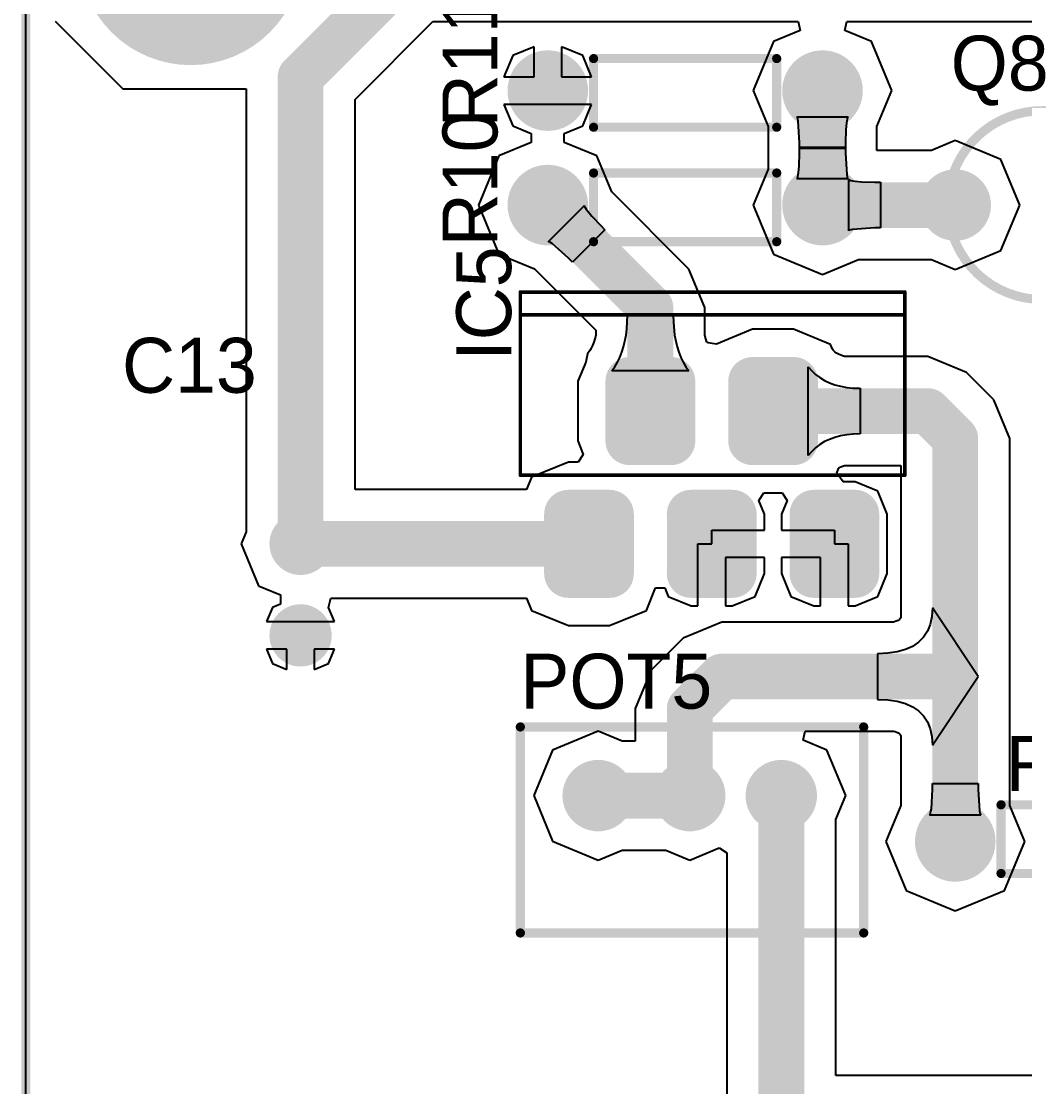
# Model space of a CAD drawing. Extents: x 0.99 to 6.92, y 0.99 to 4.95.
# Drawn here: x 0.995 to 2.091, y 2.687 to 3.851 of the extents above; entities that cross this region are included whole.
import ezdxf

# ---------------------------------------------------------------- set-up
doc = ezdxf.new("R2010")
doc.units = 0
doc.header["$MEASUREMENT"] = 0
for name, color, linetype in [('BOTTOMLAYER', 5, 'CONTINUOUS'), ('BOTTOMSOLDER', 6, 'CONTINUOUS'), ('MECHANICAL1', 6, 'CONTINUOUS'), ('MULTILAYER', 9, 'CONTINUOUS'), ('PADHOLELAYER', 156, 'CONTINUOUS'), ('TOPLAYER', 1, 'CONTINUOUS'), ('TOPOVERLAY', 2, 'CONTINUOUS'), ('TOPSOLDER', 216, 'CONTINUOUS')]:
    doc.layers.add(name, color=color, linetype=linetype)

msp = doc.modelspace()

# ---------------------------------------------------------------- linework, layer by layer
at = {"layer": 'BOTTOMLAYER'}
for p, q in [((1, 1), (1, 4.945)), ((1.0319, 3.8509), (1.1059, 3.7769)), ((1.3595, 3.7654), (1.4446, 3.8505)), ((1.4446, 3.8505), (1.8436, 3.8505)), ((1.8456, 3.8407), (1.8164, 3.8286)), ((1.8436, 3.8505), (1.8456, 3.8407)), ((1.8944, 3.8407), (1.8964, 3.8505)), ((1.9236, 3.8286), (1.8944, 3.8407)), ((1.8964, 3.8505), (2.1148, 3.8505)), ((1.8164, 3.8286), (1.7942, 3.775)), ((1.9458, 3.775), (1.9236, 3.8286)), ((1.555, 3.8229), (1.5317, 3.8133)), ((1.555, 3.79), (1.555, 3.8229)), ((1.6083, 3.8133), (1.585, 3.8229)), ((1.585, 3.8229), (1.585, 3.79)), ((1.5317, 3.8133), (1.5221, 3.79)), ((1.6179, 3.79), (1.6083, 3.8133)), ((1.5221, 3.79), (1.555, 3.79)), ((1.585, 3.79), (1.6179, 3.79)), ((1.1059, 3.7769), (1.2405, 3.7769)), ((1.2405, 3.7769), (1.2405, 3.2931)), ((1.7942, 3.775), (1.8105, 3.7358)), ((1.9295, 3.7358), (1.9458, 3.775)), ((1.3595, 3.3395), (1.3595, 3.7654)), ((1.6179, 3.76), (1.5221, 3.76)), ((1.5221, 3.76), (1.5317, 3.7367)), ((1.6083, 3.7367), (1.6179, 3.76)), ((1.5317, 3.7367), (1.552, 3.7283)), ((1.588, 3.7283), (1.6083, 3.7367)), ((1.8105, 3.7358), (1.8105, 3.6892)), ((1.8426, 3.7456), (1.842, 3.7464)), ((1.842, 3.7464), (1.898, 3.7464)), ((1.8431, 3.7441), (1.8426, 3.7456)), ((1.8435, 3.7421), (1.8431, 3.7441)), ((1.845, 3.7178), (1.8435, 3.7421)), ((1.8961, 3.7395), (1.8955, 3.7325)), ((1.8965, 3.7421), (1.8961, 3.7395)), ((1.8969, 3.7441), (1.8965, 3.7421)), ((1.8974, 3.7456), (1.8969, 3.7441)), ((1.898, 3.7464), (1.8974, 3.7456)), ((1.9295, 3.7095), (1.9295, 3.7358)), ((1.552, 3.7283), (1.552, 3.7183)), ((1.588, 3.7183), (1.588, 3.7283)), ((1.8955, 3.7325), (1.895, 3.7178)), ((1.552, 3.7183), (1.5164, 3.7036)), ((1.6236, 3.7036), (1.588, 3.7183)), ((1.845, 3.7118), (1.845, 3.7178)), ((1.845, 3.7132), (1.895, 3.7132)), ((1.845, 3.7072), (1.845, 3.7132)), ((1.895, 3.7178), (1.895, 3.7118)), ((1.895, 3.7132), (1.895, 3.7072)), ((2.015, 3.7204), (1.9889, 3.7095)), ((2.0647, 3.6997), (2.015, 3.7204)), ((1.5164, 3.7036), (1.4942, 3.65)), ((1.6398, 3.6644), (1.6236, 3.7036)), ((1.8445, 3.6925), (1.845, 3.7072)), ((1.895, 3.7118), (1.845, 3.7118)), ((1.895, 3.7072), (1.8965, 3.6829)), ((1.9889, 3.7095), (1.9295, 3.7095)), ((1.8105, 3.6892), (1.7942, 3.65)), ((1.8439, 3.6855), (1.8445, 3.6925)), ((2.0854, 3.65), (2.0647, 3.6997)), ((1.842, 3.6786), (1.8426, 3.6794)), ((1.898, 3.6786), (1.842, 3.6786)), ((1.8426, 3.6794), (1.8431, 3.6809)), ((1.8431, 3.6809), (1.8435, 3.6829)), ((1.8435, 3.6829), (1.8439, 3.6855)), ((1.8965, 3.6829), (1.8969, 3.6809)), ((1.8969, 3.6809), (1.8974, 3.6794)), ((1.8974, 3.6794), (1.898, 3.6786)), ((1.8986, 3.622), (1.8986, 3.678)), ((1.8986, 3.678), (1.8994, 3.6774)), ((1.8994, 3.6774), (1.9009, 3.6769)), ((1.9009, 3.6769), (1.9029, 3.6765)), ((1.9029, 3.6765), (1.9055, 3.6761)), ((1.9055, 3.6761), (1.9125, 3.6755)), ((1.9125, 3.6755), (1.9272, 3.675)), ((1.9272, 3.675), (1.9332, 3.675)), ((1.9332, 3.675), (1.9332, 3.625)), ((1.7241, 3.5801), (1.6398, 3.6644)), ((1.4942, 3.65), (1.5164, 3.5964)), ((1.5704, 3.61), (1.61, 3.6496)), ((1.61, 3.6496), (1.6102, 3.6486)), ((1.6102, 3.6486), (1.6109, 3.6472)), ((1.6109, 3.6472), (1.612, 3.6454)), ((1.612, 3.6454), (1.6136, 3.6433)), ((1.6136, 3.6433), (1.618, 3.638)), ((1.7942, 3.65), (1.8164, 3.5964)), ((2.0647, 3.6003), (2.0854, 3.65)), ((1.618, 3.638), (1.6281, 3.6273)), ((1.6324, 3.623), (1.597, 3.5876)), ((1.6281, 3.6273), (1.6324, 3.623)), ((1.8994, 3.6226), (1.8986, 3.622)), ((1.9009, 3.6231), (1.8994, 3.6226)), ((1.9029, 3.6235), (1.9009, 3.6231)), ((1.9272, 3.625), (1.9029, 3.6235)), ((1.9332, 3.625), (1.9272, 3.625)), ((1.5714, 3.6098), (1.5704, 3.61)), ((1.5728, 3.6091), (1.5714, 3.6098)), ((1.5746, 3.608), (1.5728, 3.6091)), ((1.5927, 3.5919), (1.5746, 3.608)), ((1.5164, 3.5964), (1.5556, 3.5802)), ((1.8164, 3.5964), (1.87, 3.5742)), ((2.015, 3.5796), (2.0647, 3.6003)), ((1.597, 3.5876), (1.5927, 3.5919)), ((1.87, 3.5742), (1.9092, 3.5905)), ((1.9092, 3.5905), (1.9889, 3.5905)), ((1.9889, 3.5905), (2.015, 3.5796)), ((1.5556, 3.5802), (1.6225, 3.5133)), ((1.7415, 3.538), (1.7241, 3.5801)), ((1.7415, 3.508), (1.7415, 3.538)), ((1.6563, 3.5149), (1.657, 3.5297)), ((1.657, 3.5297), (1.707, 3.5297)), ((1.707, 3.5297), (1.7072, 3.5222)), ((1.6555, 3.508), (1.6563, 3.5149)), ((1.7072, 3.5222), (1.7085, 3.508)), ((1.7935, 3.5143), (1.7544, 3.4981)), ((1.8385, 3.5143), (1.7935, 3.5143)), ((1.8787, 3.4977), (1.8385, 3.5143)), ((1.6215, 3.5039), (1.6202, 3.5001)), ((1.6225, 3.508), (1.6215, 3.5039)), ((1.6225, 3.5133), (1.6225, 3.508)), ((1.6543, 3.5014), (1.6555, 3.508)), ((1.7085, 3.508), (1.7097, 3.5014)), ((1.7425, 3.5039), (1.7415, 3.508)), ((1.7436, 3.5004), (1.7425, 3.5039)), ((1.6159, 3.491), (1.6134, 3.4875)), ((1.6174, 3.4937), (1.6159, 3.491)), ((1.6189, 3.4967), (1.6174, 3.4937)), ((1.6202, 3.5001), (1.6189, 3.4967)), ((1.6509, 3.4892), (1.6527, 3.4951)), ((1.6527, 3.4951), (1.6543, 3.5014)), ((1.7097, 3.5014), (1.7113, 3.4951)), ((1.7113, 3.4951), (1.7131, 3.4892)), ((1.7451, 3.4997), (1.7436, 3.5004)), ((1.7494, 3.4987), (1.7451, 3.4997)), ((1.7544, 3.4981), (1.7494, 3.4987)), ((1.8808, 3.4927), (1.8787, 3.4977)), ((1.8818, 3.4914), (1.8808, 3.4927)), ((1.8835, 3.4898), (1.8818, 3.4914)), ((1.6134, 3.4875), (1.6114, 3.4785)), ((1.6461, 3.4783), (1.6486, 3.4836)), ((1.6486, 3.4836), (1.6509, 3.4892)), ((1.7131, 3.4892), (1.7154, 3.4836)), ((1.7154, 3.4836), (1.7179, 3.4783)), ((1.8854, 3.4884), (1.8835, 3.4898)), ((1.8875, 3.4871), (1.8854, 3.4884)), ((1.8901, 3.4859), (1.8875, 3.4871)), ((1.8931, 3.4848), (1.8901, 3.4859)), ((1.8941, 3.4845), (1.8931, 3.4848)), ((1.985, 3.4845), (1.8941, 3.4845)), ((2.0271, 3.4671), (1.985, 3.4845)), ((1.6114, 3.4785), (1.6027, 3.4575)), ((1.64, 3.4688), (1.6432, 3.4734)), ((1.724, 3.4688), (1.64, 3.4688)), ((1.6432, 3.4734), (1.6461, 3.4783)), ((1.7179, 3.4783), (1.7208, 3.4734)), ((1.7208, 3.4734), (1.724, 3.4688)), ((1.8545, 3.3765), (1.8545, 3.4735)), ((1.8545, 3.4735), (1.8583, 3.469)), ((1.8583, 3.469), (1.8625, 3.465)), ((1.6027, 3.4575), (1.6027, 3.3925)), ((1.8625, 3.465), (1.8671, 3.4615)), ((1.8671, 3.4615), (1.8722, 3.4584)), ((1.8722, 3.4584), (1.8776, 3.4559)), ((2.0571, 3.4371), (2.0271, 3.4671)), ((1.8776, 3.4559), (1.8835, 3.4538)), ((1.8835, 3.4538), (1.8898, 3.4521)), ((1.8898, 3.4521), (1.8965, 3.4509)), ((1.8965, 3.4509), (1.9036, 3.4502)), ((1.9036, 3.4502), (1.9111, 3.45)), ((1.9111, 3.45), (1.9111, 3.4)), ((2.0745, 3.395), (2.0571, 3.4371)), ((1.8898, 3.3979), (1.8835, 3.3962)), ((1.8965, 3.3991), (1.8898, 3.3979)), ((1.9036, 3.3998), (1.8965, 3.3991)), ((1.9111, 3.4), (1.9036, 3.3998)), ((1.6027, 3.3925), (1.6088, 3.3776)), ((1.8671, 3.3885), (1.8625, 3.385)), ((1.8722, 3.3916), (1.8671, 3.3885)), ((1.8776, 3.3941), (1.8722, 3.3916)), ((1.8835, 3.3962), (1.8776, 3.3941)), ((2.0745, 3.135), (2.0745, 3.395)), ((1.6088, 3.3776), (1.6033, 3.3693)), ((1.8583, 3.381), (1.8545, 3.3765)), ((1.8625, 3.385), (1.8583, 3.381)), ((1.5925, 3.3693), (1.5523, 3.3527)), ((1.6033, 3.3693), (1.5925, 3.3693)), ((1.8873, 3.3622), (1.8881, 3.3632)), ((1.8881, 3.3632), (1.8901, 3.3641)), ((1.8901, 3.3641), (1.8931, 3.3652)), ((1.8931, 3.3652), (1.8941, 3.3655)), ((1.8941, 3.3655), (1.9555, 3.3655)), ((1.9555, 3.3655), (1.9555, 3.1992)), ((1.5523, 3.3527), (1.5469, 3.3395)), ((1.8858, 3.3571), (1.8873, 3.3622)), ((1.8926, 3.3477), (1.8858, 3.3571)), ((1.9055, 3.3477), (1.8926, 3.3477)), ((1.9304, 3.3374), (1.9055, 3.3477)), ((1.5469, 3.3395), (1.3595, 3.3395)), ((1.8005, 3.3274), (1.8061, 3.3357)), ((1.8061, 3.3357), (1.8259, 3.3357)), ((1.8259, 3.3357), (1.8315, 3.3274)), ((1.9407, 3.3125), (1.9304, 3.3374)), ((1.8067, 3.3125), (1.8005, 3.3274)), ((1.8315, 3.3274), (1.8253, 3.3125)), ((1.8067, 3.295), (1.8067, 3.3125)), ((1.8253, 3.3125), (1.8253, 3.295)), ((1.9407, 3.2475), (1.9407, 3.3125)), ((1.2405, 3.2931), (1.2351, 3.28)), ((1.749, 3.28), (1.749, 3.295)), ((1.749, 3.295), (1.8067, 3.295)), ((1.8253, 3.295), (1.883, 3.295)), ((1.883, 3.295), (1.883, 3.28)), ((1.2351, 3.28), (1.2541, 3.2341)), ((1.734, 3.2123), (1.734, 3.28)), ((1.734, 3.28), (1.749, 3.28)), ((1.883, 3.28), (1.898, 3.28)), ((1.898, 3.28), (1.898, 3.2123)), ((1.8067, 3.265), (1.764, 3.265)), ((1.764, 3.265), (1.764, 3.2123)), ((1.8067, 3.2475), (1.8067, 3.265)), ((1.868, 3.265), (1.8253, 3.265)), ((1.8253, 3.265), (1.8253, 3.2475)), ((1.868, 3.2123), (1.868, 3.265)), ((1.7964, 3.2226), (1.8067, 3.2475)), ((1.8253, 3.2475), (1.8356, 3.2226)), ((1.9304, 3.2226), (1.9407, 3.2475)), ((1.2541, 3.2341), (1.278, 3.2242)), ((1.278, 3.2242), (1.278, 3.2142)), ((1.6777, 3.2073), (1.6878, 3.2318)), ((1.6878, 3.2318), (1.6978, 3.2318)), ((1.6978, 3.2318), (1.7016, 3.2226)), ((1.278, 3.2142), (1.2694, 3.2106)), ((1.3306, 3.2106), (1.333, 3.2205)), ((1.333, 3.2205), (1.5469, 3.2205)), ((1.5469, 3.2205), (1.5523, 3.2073)), ((1.7016, 3.2226), (1.7265, 3.2123)), ((1.7265, 3.2123), (1.734, 3.2123)), ((1.764, 3.2123), (1.7715, 3.2123)), ((1.7715, 3.2123), (1.7964, 3.2226)), ((1.8356, 3.2226), (1.8605, 3.2123)), ((1.8605, 3.2123), (1.868, 3.2123)), ((1.898, 3.2123), (1.9055, 3.2123)), ((1.9055, 3.2123), (1.9304, 3.2226)), ((1.2694, 3.2106), (1.2629, 3.195)), ((1.3371, 3.195), (1.3306, 3.2106)), ((1.5523, 3.2073), (1.5925, 3.1907)), ((1.6375, 3.1907), (1.6777, 3.2073)), ((1.9894, 3.2005), (1.9876, 3.192)), ((1.99, 3.21), (1.9894, 3.2005)), ((2.04, 3.135), (1.99, 3.21)), ((1.2629, 3.195), (1.3371, 3.195)), ((1.5925, 3.1907), (1.6375, 3.1907)), ((1.76, 3.1945), (1.7179, 3.1771)), ((1.9474, 3.1945), (1.76, 3.1945)), ((1.9495, 3.1951), (1.9474, 3.1945)), ((1.9525, 3.1964), (1.9495, 3.1951)), ((1.9541, 3.1975), (1.9525, 3.1964)), ((1.9549, 3.1984), (1.9541, 3.1975)), ((1.9555, 3.1992), (1.9549, 3.1984)), ((1.9876, 3.192), (1.9846, 3.1845)), ((1.7179, 3.1771), (1.6829, 3.1421)), ((1.9804, 3.178), (1.975, 3.1725)), ((1.9846, 3.1845), (1.9804, 3.178)), ((1.9684, 3.168), (1.9606, 3.1645)), ((1.975, 3.1725), (1.9684, 3.168)), ((1.285, 3.165), (1.2629, 3.165)), ((1.2629, 3.165), (1.2694, 3.1494)), ((1.285, 3.1429), (1.285, 3.165)), ((1.3371, 3.165), (1.315, 3.165)), ((1.315, 3.165), (1.315, 3.1429)), ((1.3306, 3.1494), (1.3371, 3.165)), ((1.9414, 3.1605), (1.93, 3.16)), ((1.93, 3.16), (1.93, 3.11)), ((1.9516, 3.162), (1.9414, 3.1605)), ((1.9606, 3.1645), (1.9516, 3.162)), ((1.2694, 3.1494), (1.285, 3.1429)), ((1.315, 3.1429), (1.3306, 3.1494)), ((1.6829, 3.1421), (1.6655, 3.1)), ((1.99, 3.06), (2.04, 3.135)), ((2.04, 3.135), (2.04, 3.135)), ((2.04, 3.135), (2.04, 3.135)), ((2.04, 3.135), (2.04, 3.135)), ((2.04, 3.135), (2.04, 3.135)), ((2.04, 3.135), (2.04, 3.135)), ((2.04, 3.135), (2.04, 3.135)), ((2.04, 3.135), (2.04, 3.135)), ((2.04, 3.135), (2.04, 3.135)), ((2.04, 3.135), (2.04, 3.135)), ((2.04, 3.135), (2.04, 3.135)), ((2.0745, 2.9942), (2.0745, 3.135)), ((1.93, 3.11), (1.9414, 3.1095)), ((1.9414, 3.1095), (1.9516, 3.108)), ((1.9516, 3.108), (1.9606, 3.1055)), ((1.6655, 3.1), (1.6655, 3.0645)), ((1.9606, 3.1055), (1.9684, 3.102)), ((1.9684, 3.102), (1.975, 3.0975)), ((1.975, 3.0975), (1.9804, 3.092)), ((1.9804, 3.092), (1.9846, 3.0855)), ((1.9846, 3.0855), (1.9876, 3.078)), ((1.625, 3.0754), (1.5753, 3.0547)), ((1.6511, 3.0645), (1.625, 3.0754)), ((1.8489, 3.0655), (1.8509, 3.0755)), ((1.8509, 3.0755), (1.9474, 3.0755)), ((1.9474, 3.0755), (1.9495, 3.0749)), ((1.9495, 3.0749), (1.9525, 3.0736)), ((1.9525, 3.0736), (1.9541, 3.0725)), ((1.9541, 3.0725), (1.9549, 3.0716)), ((1.9876, 3.078), (1.9894, 3.0695)), ((1.6655, 3.0645), (1.6511, 3.0645)), ((1.8747, 3.0547), (1.8489, 3.0655)), ((1.9549, 3.0716), (1.9555, 3.0708)), ((1.9555, 3.0708), (1.9555, 2.9942)), ((1.9894, 3.0695), (1.99, 3.06)), ((1.5753, 3.0547), (1.5546, 3.005)), ((1.8954, 3.005), (1.8747, 3.0547)), ((1.99, 3.0182), (2.04, 3.0182)), ((1.99, 3.0122), (1.99, 3.0182)), ((2.04, 3.0182), (2.04, 3.0122)), ((1.5546, 3.005), (1.5753, 2.9553)), ((1.8845, 2.9789), (1.8954, 3.005)), ((1.9895, 2.9975), (1.99, 3.0122)), ((2.04, 3.0122), (2.0415, 2.9879)), ((1.9555, 2.9942), (1.9392, 2.955)), ((1.9885, 2.9879), (1.9889, 2.9905)), ((1.9889, 2.9905), (1.9895, 2.9975)), ((2.0908, 2.955), (2.0745, 2.9942)), ((1.8845, 2.6995), (1.8845, 2.9789)), ((1.987, 2.9836), (1.9876, 2.9844)), ((2.043, 2.9836), (1.987, 2.9836)), ((1.9876, 2.9844), (1.9881, 2.9859)), ((1.9881, 2.9859), (1.9885, 2.9879)), ((2.0415, 2.9879), (2.0419, 2.9859)), ((2.0419, 2.9859), (2.0424, 2.9844)), ((2.0424, 2.9844), (2.043, 2.9836)), ((1.5753, 2.9553), (1.625, 2.9346)), ((1.625, 2.9346), (1.6511, 2.9455)), ((1.6511, 2.9455), (1.6989, 2.9455)), ((1.6989, 2.9455), (1.725, 2.9346)), ((1.725, 2.9346), (1.7572, 2.948)), ((1.7572, 2.948), (1.7655, 2.9424)), ((1.9392, 2.955), (1.9614, 2.9014)), ((2.0686, 2.9014), (2.0908, 2.955)), ((1.7655, 2.9424), (1.7655, 2.6747)), ((1.9614, 2.9014), (2.015, 2.8792)), ((2.015, 2.8792), (2.0686, 2.9014)), ((3.4624, 2.6995), (1.8845, 2.6995))]:
    msp.add_line(p, q, dxfattribs=at)
for points, const_width in [([(1.1209, 3.925, 1), (1.2391, 3.925, 1)], 0.1181), ([(1.2875, 3.7901, 1), (1.3125, 3.7901, 1)], 0.025), ([(1.2875, 3.7901, 1), (1.3125, 3.7901, 1)], 0.025), ([(1.55, 3.775, 1), (1.59, 3.775, 1)], 0.04), ([(1.85, 3.775, 1), (1.89, 3.775, 1)], 0.04), ([(1.8575, 3.775, 1), (1.8825, 3.775, 1)], 0.025), ([(1.55, 3.65, 1), (1.59, 3.65, 1)], 0.04), ([(1.85, 3.65, 1), (1.89, 3.65, 1)], 0.04), ([(1.9975, 3.65, 1), (2.0325, 3.65, 1)], 0.035), ([(1.5575, 3.65, 1), (1.5825, 3.65, 1)], 0.025), ([(1.8575, 3.65, 1), (1.8825, 3.65, 1)], 0.025), ([(1.8575, 3.65, 1), (1.8825, 3.65, 1)], 0.025), ([(2.0025, 3.65, 1), (2.0275, 3.65, 1)], 0.025), ([(1.6695, 3.538, 1), (1.6945, 3.538, 1)], 0.025), ([(1.6695, 3.538, 1), (1.6945, 3.538, 1)], 0.025), ([(1.6482, 3.4575, 1), (1.6707, 3.4575, 1)], 0.0225), ([(1.6932, 3.4575, 1), (1.7158, 3.4575, 1)], 0.0225), ([(1.7822, 3.4575, 1), (1.8048, 3.4575, 1)], 0.0225), ([(1.8273, 3.4575, 1), (1.8498, 3.4575, 1)], 0.0225), ([(1.6695, 3.425, 1), (1.6945, 3.425, 1)], 0.025), ([(1.8035, 3.425, 1), (1.8285, 3.425, 1)], 0.025), ([(1.9725, 3.425, 1), (1.9975, 3.425, 1)], 0.025), ([(1.9725, 3.425, 1), (1.9975, 3.425, 1)], 0.025), ([(1.6482, 3.3925, 1), (1.6707, 3.3925, 1)], 0.0225), ([(1.6932, 3.3925, 1), (1.7158, 3.3925, 1)], 0.0225), ([(1.7822, 3.3925, 1), (1.8048, 3.3925, 1)], 0.0225), ([(1.8273, 3.3925, 1), (1.8498, 3.3925, 1)], 0.0225), ([(2.0025, 3.395, 1), (2.0275, 3.395, 1)], 0.025), ([(2.0025, 3.395, 1), (2.0275, 3.395, 1)], 0.025), ([(1.5813, 3.3125, 1), (1.6038, 3.3125, 1)], 0.0225), ([(1.6262, 3.3125, 1), (1.6487, 3.3125, 1)], 0.0225), ([(1.7152, 3.3125, 1), (1.7377, 3.3125, 1)], 0.0225), ([(1.7603, 3.3125, 1), (1.7828, 3.3125, 1)], 0.0225), ([(1.8493, 3.3125, 1), (1.8718, 3.3125, 1)], 0.0225), ([(1.8942, 3.3125, 1), (1.9167, 3.3125, 1)], 0.0225), ([(1.285, 3.28, 1), (1.315, 3.28, 1)], 0.03), ([(1.2875, 3.28, 1), (1.3125, 3.28, 1)], 0.025), ([(1.2875, 3.28, 1), (1.3125, 3.28, 1)], 0.025), ([(1.6025, 3.28, 1), (1.6275, 3.28, 1)], 0.025), ([(1.5813, 3.2475, 1), (1.6038, 3.2475, 1)], 0.0225), ([(1.6262, 3.2475, 1), (1.6487, 3.2475, 1)], 0.0225), ([(1.7152, 3.2475, 1), (1.7377, 3.2475, 1)], 0.0225), ([(1.7603, 3.2475, 1), (1.7828, 3.2475, 1)], 0.0225), ([(1.8493, 3.2475, 1), (1.8718, 3.2475, 1)], 0.0225), ([(1.8942, 3.2475, 1), (1.9167, 3.2475, 1)], 0.0225), ([(1.285, 3.18, 1), (1.315, 3.18, 1)], 0.03), ([(1.7475, 3.135, 1), (1.7725, 3.135, 1)], 0.025), ([(1.7475, 3.135, 1), (1.7725, 3.135, 1)], 0.025), ([(2.0025, 3.135, 1), (2.0275, 3.135, 1)], 0.025), ([(2.0025, 3.135, 1), (2.0275, 3.135, 1)], 0.025), ([(2.0025, 3.135, 1), (2.0275, 3.135, 1)], 0.025), ([(1.7125, 3.1, 1), (1.7375, 3.1, 1)], 0.025), ([(1.7125, 3.1, 1), (1.7375, 3.1, 1)], 0.025), ([(1.6075, 3.005, 1), (1.6425, 3.005, 1)], 0.035), ([(1.7075, 3.005, 1), (1.7425, 3.005, 1)], 0.035), ([(1.8075, 3.005, 1), (1.8425, 3.005, 1)], 0.035), ([(1.6125, 3.005, 1), (1.6375, 3.005, 1)], 0.025), ([(1.7125, 3.005, 1), (1.7375, 3.005, 1)], 0.025), ([(1.7125, 3.005, 1), (1.7375, 3.005, 1)], 0.025), ([(1.8125, 3.005, 1), (1.8375, 3.005, 1)], 0.025), ([(1.995, 2.955, 1), (2.035, 2.955, 1)], 0.04), ([(2.0025, 2.955, 1), (2.0275, 2.955, 1)], 0.025)]:
    msp.add_lwpolyline(points, format="xyb", close=True, dxfattribs=dict(at, const_width=const_width))
at = {"layer": 'BOTTOMLAYER', "const_width": 0.05}
for points in [[(1.3, 3.7901), (1.4199, 3.91)], [(1.3, 3.28), (1.3, 3.7901)], [(1.87, 3.65), (1.87, 3.775)], [(1.57, 3.65), (1.682, 3.538)], [(1.87, 3.65), (2.015, 3.65)], [(1.682, 3.425), (1.682, 3.538)], [(1.816, 3.425), (1.985, 3.425)], [(1.985, 3.425), (2.015, 3.395)], [(2.015, 3.135), (2.015, 3.395)], [(1.3, 3.28), (1.615, 3.28)], [(1.725, 3.1), (1.76, 3.135)], [(1.76, 3.135), (2.015, 3.135)], [(2.015, 2.955), (2.015, 3.135)], [(1.725, 3.005), (1.725, 3.1)], [(1.625, 3.005), (1.725, 3.005)], [(1.825, 2.64), (1.825, 3.005)]]:
    msp.add_lwpolyline(points, dxfattribs=at)
at = {"layer": 'BOTTOMLAYER'}
for points in [[(1.6595, 3.37), (1.7045, 3.37), (1.6595, 3.48), (1.7045, 3.48)], [(1.7935, 3.37), (1.8385, 3.37), (1.7935, 3.48), (1.8385, 3.48)], [(1.637, 3.3925), (1.727, 3.3925), (1.637, 3.4575), (1.727, 3.4575)], [(1.771, 3.3925), (1.861, 3.3925), (1.771, 3.4575), (1.861, 3.4575)], [(1.5925, 3.225), (1.6375, 3.225), (1.5925, 3.335), (1.6375, 3.335)], [(1.7265, 3.225), (1.7715, 3.225), (1.7265, 3.335), (1.7715, 3.335)], [(1.8605, 3.225), (1.9055, 3.225), (1.8605, 3.335), (1.9055, 3.335)], [(1.57, 3.2475), (1.66, 3.2475), (1.57, 3.3125), (1.66, 3.3125)], [(1.704, 3.2475), (1.794, 3.2475), (1.704, 3.3125), (1.794, 3.3125)], [(1.838, 3.2475), (1.928, 3.2475), (1.838, 3.3125), (1.928, 3.3125)]]:
    msp.add_solid(points, dxfattribs=at)
at = {"layer": 'BOTTOMSOLDER'}
for points, const_width in [([(1.1189, 3.925, 1), (1.2411, 3.925, 1)], 0.1221), ([(1.548, 3.775, 1), (1.592, 3.775, 1)], 0.044), ([(1.848, 3.775, 1), (1.892, 3.775, 1)], 0.044), ([(1.548, 3.65, 1), (1.592, 3.65, 1)], 0.044), ([(1.848, 3.65, 1), (1.892, 3.65, 1)], 0.044), ([(1.9955, 3.65, 1), (2.0345, 3.65, 1)], 0.039), ([(1.6462, 3.4575, 1), (1.6727, 3.4575, 1)], 0.0265), ([(1.6912, 3.4575, 1), (1.7178, 3.4575, 1)], 0.0265), ([(1.7803, 3.4575, 1), (1.8068, 3.4575, 1)], 0.0265), ([(1.8253, 3.4575, 1), (1.8518, 3.4575, 1)], 0.0265), ([(1.6462, 3.3925, 1), (1.6727, 3.3925, 1)], 0.0265), ([(1.6912, 3.3925, 1), (1.7178, 3.3925, 1)], 0.0265), ([(1.7803, 3.3925, 1), (1.8068, 3.3925, 1)], 0.0265), ([(1.8253, 3.3925, 1), (1.8518, 3.3925, 1)], 0.0265), ([(1.5793, 3.3125, 1), (1.6058, 3.3125, 1)], 0.0265), ([(1.6242, 3.3125, 1), (1.6507, 3.3125, 1)], 0.0265), ([(1.7132, 3.3125, 1), (1.7397, 3.3125, 1)], 0.0265), ([(1.7583, 3.3125, 1), (1.7848, 3.3125, 1)], 0.0265), ([(1.8473, 3.3125, 1), (1.8738, 3.3125, 1)], 0.0265), ([(1.8922, 3.3125, 1), (1.9187, 3.3125, 1)], 0.0265), ([(1.283, 3.28, 1), (1.317, 3.28, 1)], 0.034), ([(1.5793, 3.2475, 1), (1.6058, 3.2475, 1)], 0.0265), ([(1.6242, 3.2475, 1), (1.6507, 3.2475, 1)], 0.0265), ([(1.7132, 3.2475, 1), (1.7397, 3.2475, 1)], 0.0265), ([(1.7583, 3.2475, 1), (1.7848, 3.2475, 1)], 0.0265), ([(1.8473, 3.2475, 1), (1.8738, 3.2475, 1)], 0.0265), ([(1.8922, 3.2475, 1), (1.9187, 3.2475, 1)], 0.0265), ([(1.283, 3.18, 1), (1.317, 3.18, 1)], 0.034), ([(1.6055, 3.005, 1), (1.6445, 3.005, 1)], 0.039), ([(1.7055, 3.005, 1), (1.7445, 3.005, 1)], 0.039), ([(1.8055, 3.005, 1), (1.8445, 3.005, 1)], 0.039), ([(1.993, 2.955, 1), (2.037, 2.955, 1)], 0.044)]:
    msp.add_lwpolyline(points, format="xyb", close=True, dxfattribs=dict(at, const_width=const_width))
for points in [[(1.6595, 3.366), (1.7045, 3.366), (1.6595, 3.484), (1.7045, 3.484)], [(1.7935, 3.366), (1.8385, 3.366), (1.7935, 3.484), (1.8385, 3.484)], [(1.633, 3.3925), (1.731, 3.3925), (1.633, 3.4575), (1.731, 3.4575)], [(1.767, 3.3925), (1.865, 3.3925), (1.767, 3.4575), (1.865, 3.4575)], [(1.5925, 3.221), (1.6375, 3.221), (1.5925, 3.339), (1.6375, 3.339)], [(1.7265, 3.221), (1.7715, 3.221), (1.7265, 3.339), (1.7715, 3.339)], [(1.8605, 3.221), (1.9055, 3.221), (1.8605, 3.339), (1.9055, 3.339)], [(1.566, 3.2475), (1.664, 3.2475), (1.566, 3.3125), (1.664, 3.3125)], [(1.7, 3.2475), (1.798, 3.2475), (1.7, 3.3125), (1.798, 3.3125)], [(1.834, 3.2475), (1.932, 3.2475), (1.834, 3.3125), (1.932, 3.3125)]]:
    msp.add_solid(points, dxfattribs=at)
at = {"layer": 'MECHANICAL1', "const_width": 0.01}
msp.add_lwpolyline([(1, 1), (1, 4.945)], dxfattribs=at)
at = {"layer": 'MULTILAYER'}
for points, const_width in [([(1.1209, 3.925, 1), (1.2391, 3.925, 1)], 0.1181), ([(1.55, 3.775, 1), (1.59, 3.775, 1)], 0.04), ([(1.85, 3.775, 1), (1.89, 3.775, 1)], 0.04), ([(1.55, 3.65, 1), (1.59, 3.65, 1)], 0.04), ([(1.85, 3.65, 1), (1.89, 3.65, 1)], 0.04), ([(1.9975, 3.65, 1), (2.0325, 3.65, 1)], 0.035), ([(1.6482, 3.4575, 1), (1.6707, 3.4575, 1)], 0.0225), ([(1.6932, 3.4575, 1), (1.7158, 3.4575, 1)], 0.0225), ([(1.7822, 3.4575, 1), (1.8048, 3.4575, 1)], 0.0225), ([(1.8273, 3.4575, 1), (1.8498, 3.4575, 1)], 0.0225), ([(1.6482, 3.3925, 1), (1.6707, 3.3925, 1)], 0.0225), ([(1.6932, 3.3925, 1), (1.7158, 3.3925, 1)], 0.0225), ([(1.7822, 3.3925, 1), (1.8048, 3.3925, 1)], 0.0225), ([(1.8273, 3.3925, 1), (1.8498, 3.3925, 1)], 0.0225), ([(1.5813, 3.3125, 1), (1.6038, 3.3125, 1)], 0.0225), ([(1.6262, 3.3125, 1), (1.6487, 3.3125, 1)], 0.0225), ([(1.7152, 3.3125, 1), (1.7377, 3.3125, 1)], 0.0225), ([(1.7603, 3.3125, 1), (1.7828, 3.3125, 1)], 0.0225), ([(1.8493, 3.3125, 1), (1.8718, 3.3125, 1)], 0.0225), ([(1.8942, 3.3125, 1), (1.9167, 3.3125, 1)], 0.0225), ([(1.285, 3.28, 1), (1.315, 3.28, 1)], 0.03), ([(1.5813, 3.2475, 1), (1.6038, 3.2475, 1)], 0.0225), ([(1.6262, 3.2475, 1), (1.6487, 3.2475, 1)], 0.0225), ([(1.7152, 3.2475, 1), (1.7377, 3.2475, 1)], 0.0225), ([(1.7603, 3.2475, 1), (1.7828, 3.2475, 1)], 0.0225), ([(1.8493, 3.2475, 1), (1.8718, 3.2475, 1)], 0.0225), ([(1.8942, 3.2475, 1), (1.9167, 3.2475, 1)], 0.0225), ([(1.285, 3.18, 1), (1.315, 3.18, 1)], 0.03), ([(1.6075, 3.005, 1), (1.6425, 3.005, 1)], 0.035), ([(1.7075, 3.005, 1), (1.7425, 3.005, 1)], 0.035), ([(1.8075, 3.005, 1), (1.8425, 3.005, 1)], 0.035), ([(1.995, 2.955, 1), (2.035, 2.955, 1)], 0.04)]:
    msp.add_lwpolyline(points, format="xyb", close=True, dxfattribs=dict(at, const_width=const_width))
for points in [[(1.6595, 3.37), (1.7045, 3.37), (1.6595, 3.48), (1.7045, 3.48)], [(1.7935, 3.37), (1.8385, 3.37), (1.7935, 3.48), (1.8385, 3.48)], [(1.637, 3.3925), (1.727, 3.3925), (1.637, 3.4575), (1.727, 3.4575)], [(1.771, 3.3925), (1.861, 3.3925), (1.771, 3.4575), (1.861, 3.4575)], [(1.5925, 3.225), (1.6375, 3.225), (1.5925, 3.335), (1.6375, 3.335)], [(1.7265, 3.225), (1.7715, 3.225), (1.7265, 3.335), (1.7715, 3.335)], [(1.8605, 3.225), (1.9055, 3.225), (1.8605, 3.335), (1.9055, 3.335)], [(1.57, 3.2475), (1.66, 3.2475), (1.57, 3.3125), (1.66, 3.3125)], [(1.704, 3.2475), (1.794, 3.2475), (1.704, 3.3125), (1.794, 3.3125)], [(1.838, 3.2475), (1.928, 3.2475), (1.838, 3.3125), (1.928, 3.3125)]]:
    msp.add_solid(points, dxfattribs=at)
at = {"layer": 'PADHOLELAYER'}
for points, const_width in [([(1.5648, 3.775, 1), (1.5753, 3.775, 1)], 0.0105), ([(1.8647, 3.775, 1), (1.8753, 3.775, 1)], 0.0105), ([(1.5648, 3.65, 1), (1.5753, 3.65, 1)], 0.0105), ([(1.8647, 3.65, 1), (1.8753, 3.65, 1)], 0.0105), ([(2.0097, 3.65, 1), (2.0202, 3.65, 1)], 0.0105), ([(1.6767, 3.425, 1), (1.6872, 3.425, 1)], 0.0105), ([(1.8108, 3.425, 1), (1.8213, 3.425, 1)], 0.0105), ([(1.2925, 3.28, 1), (1.3075, 3.28, 1)], 0.015), ([(1.6098, 3.28, 1), (1.6202, 3.28, 1)], 0.0105), ([(1.7437, 3.28, 1), (1.7543, 3.28, 1)], 0.0105), ([(1.8778, 3.28, 1), (1.8882, 3.28, 1)], 0.0105), ([(1.2925, 3.18, 1), (1.3075, 3.18, 1)], 0.015), ([(1.6198, 3.005, 1), (1.6302, 3.005, 1)], 0.0105), ([(1.7197, 3.005, 1), (1.7303, 3.005, 1)], 0.0105), ([(1.8197, 3.005, 1), (1.8302, 3.005, 1)], 0.0105), ([(2.0097, 2.955, 1), (2.0202, 2.955, 1)], 0.0105)]:
    msp.add_lwpolyline(points, format="xyb", close=True, dxfattribs=dict(at, const_width=const_width))
at = {"layer": 'TOPLAYER'}
for points, const_width in [([(1.1209, 3.925, 1), (1.2391, 3.925, 1)], 0.1181), ([(1.55, 3.775, 1), (1.59, 3.775, 1)], 0.04), ([(1.85, 3.775, 1), (1.89, 3.775, 1)], 0.04), ([(1.55, 3.65, 1), (1.59, 3.65, 1)], 0.04), ([(1.85, 3.65, 1), (1.89, 3.65, 1)], 0.04), ([(1.9975, 3.65, 1), (2.0325, 3.65, 1)], 0.035), ([(1.6482, 3.4575, 1), (1.6707, 3.4575, 1)], 0.0225), ([(1.6932, 3.4575, 1), (1.7158, 3.4575, 1)], 0.0225), ([(1.7822, 3.4575, 1), (1.8048, 3.4575, 1)], 0.0225), ([(1.8273, 3.4575, 1), (1.8498, 3.4575, 1)], 0.0225), ([(1.6482, 3.3925, 1), (1.6707, 3.3925, 1)], 0.0225), ([(1.6932, 3.3925, 1), (1.7158, 3.3925, 1)], 0.0225), ([(1.7822, 3.3925, 1), (1.8048, 3.3925, 1)], 0.0225), ([(1.8273, 3.3925, 1), (1.8498, 3.3925, 1)], 0.0225), ([(1.5813, 3.3125, 1), (1.6038, 3.3125, 1)], 0.0225), ([(1.6262, 3.3125, 1), (1.6487, 3.3125, 1)], 0.0225), ([(1.7152, 3.3125, 1), (1.7377, 3.3125, 1)], 0.0225), ([(1.7603, 3.3125, 1), (1.7828, 3.3125, 1)], 0.0225), ([(1.8493, 3.3125, 1), (1.8718, 3.3125, 1)], 0.0225), ([(1.8942, 3.3125, 1), (1.9167, 3.3125, 1)], 0.0225), ([(1.285, 3.28, 1), (1.315, 3.28, 1)], 0.03), ([(1.5813, 3.2475, 1), (1.6038, 3.2475, 1)], 0.0225), ([(1.6262, 3.2475, 1), (1.6487, 3.2475, 1)], 0.0225), ([(1.7152, 3.2475, 1), (1.7377, 3.2475, 1)], 0.0225), ([(1.7603, 3.2475, 1), (1.7828, 3.2475, 1)], 0.0225), ([(1.8493, 3.2475, 1), (1.8718, 3.2475, 1)], 0.0225), ([(1.8942, 3.2475, 1), (1.9167, 3.2475, 1)], 0.0225), ([(1.285, 3.18, 1), (1.315, 3.18, 1)], 0.03), ([(1.6075, 3.005, 1), (1.6425, 3.005, 1)], 0.035), ([(1.7075, 3.005, 1), (1.7425, 3.005, 1)], 0.035), ([(1.8075, 3.005, 1), (1.8425, 3.005, 1)], 0.035), ([(1.995, 2.955, 1), (2.035, 2.955, 1)], 0.04)]:
    msp.add_lwpolyline(points, format="xyb", close=True, dxfattribs=dict(at, const_width=const_width))
for points in [[(1.6595, 3.37), (1.7045, 3.37), (1.6595, 3.48), (1.7045, 3.48)], [(1.7935, 3.37), (1.8385, 3.37), (1.7935, 3.48), (1.8385, 3.48)], [(1.637, 3.3925), (1.727, 3.3925), (1.637, 3.4575), (1.727, 3.4575)], [(1.771, 3.3925), (1.861, 3.3925), (1.771, 3.4575), (1.861, 3.4575)], [(1.5925, 3.225), (1.6375, 3.225), (1.5925, 3.335), (1.6375, 3.335)], [(1.7265, 3.225), (1.7715, 3.225), (1.7265, 3.335), (1.7715, 3.335)], [(1.8605, 3.225), (1.9055, 3.225), (1.8605, 3.335), (1.9055, 3.335)], [(1.57, 3.2475), (1.66, 3.2475), (1.57, 3.3125), (1.66, 3.3125)], [(1.704, 3.2475), (1.794, 3.2475), (1.704, 3.3125), (1.794, 3.3125)], [(1.838, 3.2475), (1.928, 3.2475), (1.838, 3.3125), (1.928, 3.3125)]]:
    msp.add_solid(points, dxfattribs=at)
at = {"layer": 'TOPOVERLAY'}
for points, const_width in [([(1.62, 3.81), (1.82, 3.81)], 0.01), ([(1.62, 3.735), (1.62, 3.81)], 0.01), ([(1.82, 3.735), (1.82, 3.81)], 0.01), ([(1.62, 3.735), (1.82, 3.735)], 0.01), ([(1.62, 3.685), (1.82, 3.685)], 0.01), ([(1.62, 3.61), (1.62, 3.685)], 0.01), ([(1.82, 3.61), (1.82, 3.685)], 0.01), ([(1.62, 3.61), (1.82, 3.61)], 0.01), ([(1.54, 3.555), (1.96, 3.555)], 0.00394), ([(1.54, 3.53), (1.54, 3.555)], 0.00394), ([(1.96, 3.53), (1.96, 3.555)], 0.00394), ([(1.54, 3.355), (1.54, 3.53)], 0.00394), ([(1.54, 3.53), (1.565, 3.53)], 0.00394), ([(1.565, 3.53), (1.94, 3.53)], 0.00394), ([(1.94, 3.53), (1.96, 3.53)], 0.00394), ([(1.96, 3.355), (1.96, 3.53)], 0.00394), ([(1.54, 3.355), (1.96, 3.355)], 0.00394), ([(1.54, 3.08), (1.915, 3.08)], 0.01), ([(1.54, 2.855), (1.54, 3.08)], 0.01), ([(1.915, 2.855), (1.915, 3.08)], 0.01), ([(2.065, 2.92), (2.065, 2.995)], 0.01), ([(2.065, 2.995), (2.265, 2.995)], 0.01), ([(2.065, 2.92), (2.265, 2.92)], 0.01), ([(1.54, 2.855), (1.915, 2.855)], 0.01)]:
    msp.add_lwpolyline(points, dxfattribs=dict(at, const_width=const_width))
for points, const_width in [([(1.6175, 3.81, 1), (1.6225, 3.81, 1)], 0.005), ([(1.6175, 3.81, 1), (1.6225, 3.81, 1)], 0.005), ([(1.8175, 3.81, 1), (1.8225, 3.81, 1)], 0.005), ([(1.8175, 3.81, 1), (1.8225, 3.81, 1)], 0.005), ([(1.6175, 3.735, 1), (1.6225, 3.735, 1)], 0.005), ([(1.6175, 3.735, 1), (1.6225, 3.735, 1)], 0.005), ([(1.8175, 3.735, 1), (1.8225, 3.735, 1)], 0.005), ([(1.8175, 3.735, 1), (1.8225, 3.735, 1)], 0.005), ([(1.6175, 3.685, 1), (1.6225, 3.685, 1)], 0.005), ([(1.6175, 3.685, 1), (1.6225, 3.685, 1)], 0.005), ([(1.8175, 3.685, 1), (1.8225, 3.685, 1)], 0.005), ([(1.8175, 3.685, 1), (1.8225, 3.685, 1)], 0.005), ([(1.6175, 3.61, 1), (1.6225, 3.61, 1)], 0.005), ([(1.6175, 3.61, 1), (1.6225, 3.61, 1)], 0.005), ([(1.8175, 3.61, 1), (1.8225, 3.61, 1)], 0.005), ([(1.8175, 3.61, 1), (1.8225, 3.61, 1)], 0.005), ([(1.539, 3.555, 1), (1.541, 3.555, 1)], 0.00197), ([(1.539, 3.555, 1), (1.541, 3.555, 1)], 0.00197), ([(1.959, 3.555, 1), (1.961, 3.555, 1)], 0.00197), ([(1.959, 3.555, 1), (1.961, 3.555, 1)], 0.00197), ([(1.539, 3.53, 1), (1.541, 3.53, 1)], 0.00197), ([(1.539, 3.53, 1), (1.541, 3.53, 1)], 0.00197), ([(1.539, 3.53, 1), (1.541, 3.53, 1)], 0.00197), ([(1.564, 3.53, 1), (1.566, 3.53, 1)], 0.00197), ([(1.564, 3.53, 1), (1.566, 3.53, 1)], 0.00197), ([(1.939, 3.53, 1), (1.941, 3.53, 1)], 0.00197), ([(1.939, 3.53, 1), (1.941, 3.53, 1)], 0.00197), ([(1.959, 3.53, 1), (1.961, 3.53, 1)], 0.00197), ([(1.959, 3.53, 1), (1.961, 3.53, 1)], 0.00197), ([(1.959, 3.53, 1), (1.961, 3.53, 1)], 0.00197), ([(1.539, 3.355, 1), (1.541, 3.355, 1)], 0.00197), ([(1.539, 3.355, 1), (1.541, 3.355, 1)], 0.00197), ([(1.959, 3.355, 1), (1.961, 3.355, 1)], 0.00197), ([(1.959, 3.355, 1), (1.961, 3.355, 1)], 0.00197), ([(1.5375, 3.08, 1), (1.5425, 3.08, 1)], 0.005), ([(1.5375, 3.08, 1), (1.5425, 3.08, 1)], 0.005), ([(1.9125, 3.08, 1), (1.9175, 3.08, 1)], 0.005), ([(1.9125, 3.08, 1), (1.9175, 3.08, 1)], 0.005), ([(2.0625, 2.995, 1), (2.0675, 2.995, 1)], 0.005), ([(2.0625, 2.995, 1), (2.0675, 2.995, 1)], 0.005), ([(2.0625, 2.92, 1), (2.0675, 2.92, 1)], 0.005), ([(2.0625, 2.92, 1), (2.0675, 2.92, 1)], 0.005), ([(1.5375, 2.855, 1), (1.5425, 2.855, 1)], 0.005), ([(1.5375, 2.855, 1), (1.5425, 2.855, 1)], 0.005), ([(1.9125, 2.855, 1), (1.9175, 2.855, 1)], 0.005), ([(1.9125, 2.855, 1), (1.9175, 2.855, 1)], 0.005)]:
    msp.add_lwpolyline(points, format="xyb", close=True, dxfattribs=dict(at, const_width=const_width))
at = {"layer": 'TOPOVERLAY', "const_width": 0.01}
msp.add_lwpolyline([(2.1829, 3.5771, -2.414214), (2.1829, 3.7229)], format="xyb", dxfattribs=at)
at = {"layer": 'TOPSOLDER'}
for points, const_width in [([(1.1189, 3.925, 1), (1.2411, 3.925, 1)], 0.1221), ([(1.548, 3.775, 1), (1.592, 3.775, 1)], 0.044), ([(1.848, 3.775, 1), (1.892, 3.775, 1)], 0.044), ([(1.548, 3.65, 1), (1.592, 3.65, 1)], 0.044), ([(1.848, 3.65, 1), (1.892, 3.65, 1)], 0.044), ([(1.9955, 3.65, 1), (2.0345, 3.65, 1)], 0.039), ([(1.6462, 3.4575, 1), (1.6727, 3.4575, 1)], 0.0265), ([(1.6912, 3.4575, 1), (1.7178, 3.4575, 1)], 0.0265), ([(1.7803, 3.4575, 1), (1.8068, 3.4575, 1)], 0.0265), ([(1.8253, 3.4575, 1), (1.8518, 3.4575, 1)], 0.0265), ([(1.6462, 3.3925, 1), (1.6727, 3.3925, 1)], 0.0265), ([(1.6912, 3.3925, 1), (1.7178, 3.3925, 1)], 0.0265), ([(1.7803, 3.3925, 1), (1.8068, 3.3925, 1)], 0.0265), ([(1.8253, 3.3925, 1), (1.8518, 3.3925, 1)], 0.0265), ([(1.5793, 3.3125, 1), (1.6058, 3.3125, 1)], 0.0265), ([(1.6242, 3.3125, 1), (1.6507, 3.3125, 1)], 0.0265), ([(1.7132, 3.3125, 1), (1.7397, 3.3125, 1)], 0.0265), ([(1.7583, 3.3125, 1), (1.7848, 3.3125, 1)], 0.0265), ([(1.8473, 3.3125, 1), (1.8738, 3.3125, 1)], 0.0265), ([(1.8922, 3.3125, 1), (1.9187, 3.3125, 1)], 0.0265), ([(1.283, 3.28, 1), (1.317, 3.28, 1)], 0.034), ([(1.5793, 3.2475, 1), (1.6058, 3.2475, 1)], 0.0265), ([(1.6242, 3.2475, 1), (1.6507, 3.2475, 1)], 0.0265), ([(1.7132, 3.2475, 1), (1.7397, 3.2475, 1)], 0.0265), ([(1.7583, 3.2475, 1), (1.7848, 3.2475, 1)], 0.0265), ([(1.8473, 3.2475, 1), (1.8738, 3.2475, 1)], 0.0265), ([(1.8922, 3.2475, 1), (1.9187, 3.2475, 1)], 0.0265), ([(1.283, 3.18, 1), (1.317, 3.18, 1)], 0.034), ([(1.6055, 3.005, 1), (1.6445, 3.005, 1)], 0.039), ([(1.7055, 3.005, 1), (1.7445, 3.005, 1)], 0.039), ([(1.8055, 3.005, 1), (1.8445, 3.005, 1)], 0.039), ([(1.993, 2.955, 1), (2.037, 2.955, 1)], 0.044)]:
    msp.add_lwpolyline(points, format="xyb", close=True, dxfattribs=dict(at, const_width=const_width))
for points in [[(1.6595, 3.366), (1.7045, 3.366), (1.6595, 3.484), (1.7045, 3.484)], [(1.7935, 3.366), (1.8385, 3.366), (1.7935, 3.484), (1.8385, 3.484)], [(1.633, 3.3925), (1.731, 3.3925), (1.633, 3.4575), (1.731, 3.4575)], [(1.767, 3.3925), (1.865, 3.3925), (1.767, 3.4575), (1.865, 3.4575)], [(1.5925, 3.221), (1.6375, 3.221), (1.5925, 3.339), (1.6375, 3.339)], [(1.7265, 3.221), (1.7715, 3.221), (1.7265, 3.339), (1.7715, 3.339)], [(1.8605, 3.221), (1.9055, 3.221), (1.8605, 3.339), (1.9055, 3.339)], [(1.566, 3.2475), (1.664, 3.2475), (1.566, 3.3125), (1.664, 3.3125)], [(1.7, 3.2475), (1.798, 3.2475), (1.7, 3.3125), (1.798, 3.3125)], [(1.834, 3.2475), (1.932, 3.2475), (1.834, 3.3125), (1.932, 3.3125)]]:
    msp.add_solid(points, dxfattribs=at)

# ---------------------------------------------------------------- texts
at = {"layer": 'TOPOVERLAY'}
for s, p in [('R11', (1.515, 3.735)), ('R10', (1.515, 3.605)), ('IC5', (1.53, 3.48))]:
    msp.add_text(s, height=0.06, rotation=90, dxfattribs=at).set_placement(p)
for s, p in [('Q8', (2.01, 3.775)), ('C13', (1.105, 3.445)), ('POT5', (1.54, 3.1)), ('R13', (2.07, 3.01))]:
    msp.add_text(s, height=0.06, dxfattribs=at).set_placement(p)

doc.saveas('drawing.dxf')
